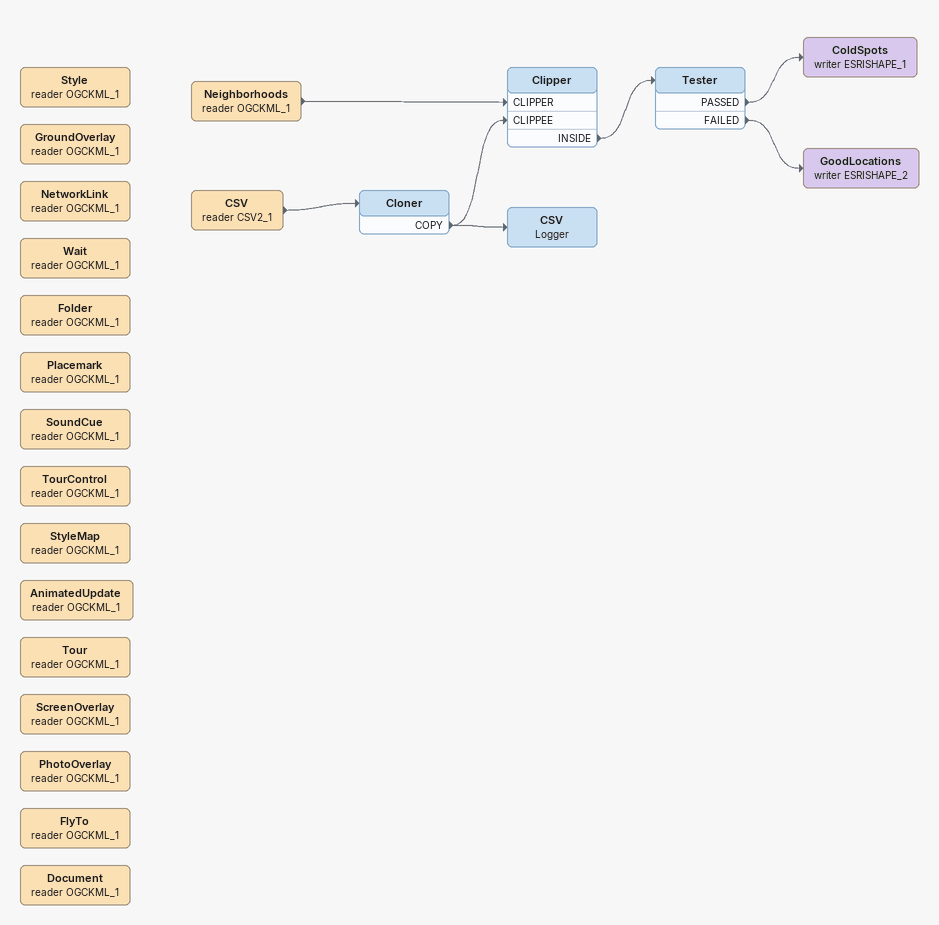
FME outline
Style (reader OGCKML_1)
GroundOverlay (reader OGCKML_1)
NetworkLink (reader OGCKML_1)
Wait (reader OGCKML_1)
Folder (reader OGCKML_1)
Placemark (reader OGCKML_1)
SoundCue (reader OGCKML_1)
TourControl (reader OGCKML_1)
StyleMap (reader OGCKML_1)
AnimatedUpdate (reader OGCKML_1)
Tour (reader OGCKML_1)
ScreenOverlay (reader OGCKML_1)
PhotoOverlay (reader OGCKML_1)
FlyTo (reader OGCKML_1)
Document (reader OGCKML_1)
Neighborhoods (reader OGCKML_1)
    -> Clipper [CLIPPER]
CSV (reader CSV2_1)
    -> Cloner
Cloner
    COPY -> CSV
    COPY -> Clipper [CLIPPEE]
Clipper
    INSIDE -> Tester
Tester
    PASSED -> ColdSpots (writer ESRISHAPE_1)
    FAILED -> GoodLocations (writer ESRISHAPE_2)
ColdSpots (writer ESRISHAPE_1)
GoodLocations (writer ESRISHAPE_2)
CSV: Logger
